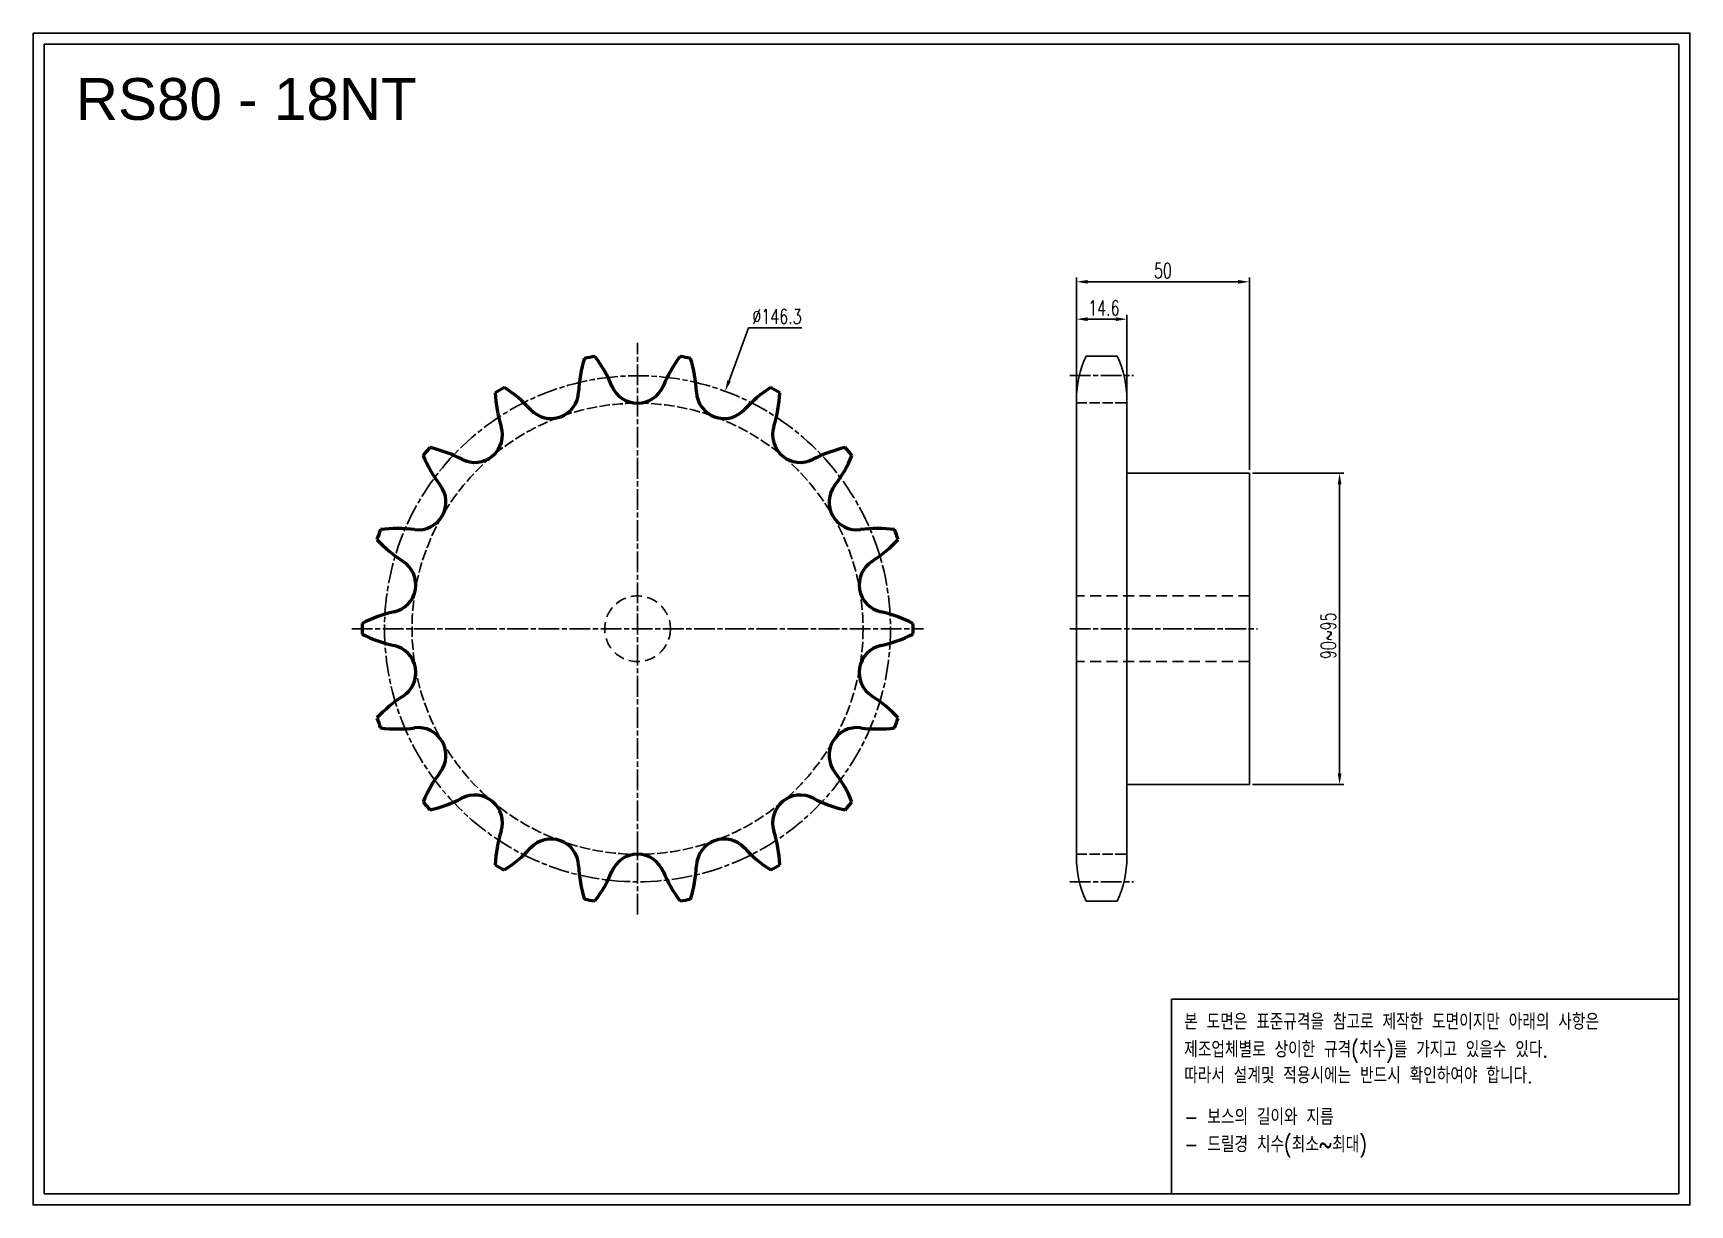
# Model space of a CAD drawing. Header units: millimetres. Extents: x -63991 to -63512, y 15712 to 16051.
import ezdxf

# ---------------------------------------------------------------- set-up
doc = ezdxf.new("R2010")
doc.units = ezdxf.units.MM
for name, pattern in [('AM_ISO02W050', [7.5, 6, -1.5]), ('AM_ISO02W050x2', [3.75, 3, -0.75]), ('AM_ISO08W050', [18, 12, -1.5, 3, -1.5]), ('AM_ISO08W050x2', [9, 6, -0.75, 1.5, -0.75]), ('HIDDEN', [9.525, 6.35, -3.175])]:
    doc.linetypes.add(name, pattern=pattern)
for name, color, linetype, lineweight in [('AM_0N', 7, 'Continuous', 50), ('AM_3N', 6, 'AM_ISO02W050', 25), ('AM_7', 4, 'AM_ISO08W050', 25), ('AM_7N', 4, 'AM_ISO08W050', 25)]:
    doc.layers.add(name, color=color, linetype=linetype, lineweight=lineweight)
doc.layers.add('HL', color=2, linetype='HIDDEN')
doc.layers.add('S-DIM', color=7, linetype='Continuous')
doc.styles.add('HAN', font='ROMANS.shx', dxfattribs={"width": 0.7, "bigfont": 'whgtxt.shx'})
doc.styles.add('HSG', font='SIMPLEX.shx', dxfattribs={"width": 0.7, "bigfont": 'HSG.shx'})
doc.styles.get("Standard").update_dxf_attribs({"font": 'arial.ttf'})
doc.dimstyles.new('APP8', dxfattribs={"dimscale": 1.8, "dimtxt": 2.4, "dimasz": 1.8, "dimexe": 0.7, "dimexo": 0.5, "dimgap": 0.6, "dimtad": 1, "dimtoh": 1, "dimdec": 1, "dimrnd": 0.01, "dimzin": 9, "dimdsep": 46, "dimtxsty": 'HSG', "dimcen": 0, "dimclrd": 1, "dimclre": 1, "dimclrt": 256, "dimazin": 2, "dimtp": 1, "dimtm": 1, "dimtfac": 0.5, "dimtdec": 1, "dimtofl": 0, "dimtmove": 0, "dimatfit": 3, "dimfxl": 0, "dimtvp": 1, "dimtolj": 2, "dimlwd": -1, "dimlwe": -1, "dimarcsym": 0})

# ---------------------------------------------------------------- blocks, each defined once
blk = doc.blocks.new('*D1')
at = {"layer": 'Defpoints', "color": 0, "transparency": 16777216}
for p in [(-63639.4, 15923.59), (-63639.4, 15833.59), (-63613.31, 15833.59)]:
    blk.add_point(p, dxfattribs=at)
at = {"layer": 'S-DIM', "color": 1, "transparency": 16777216}
for p, q in [((-63638.5, 15923.59), (-63612.05, 15923.59)), ((-63613.31, 15920.35), (-63613.31, 15836.83)), ((-63638.5, 15833.59), (-63612.05, 15833.59))]:
    blk.add_line(p, q, dxfattribs=at)
for points in [[(-63613.85, 15920.35), (-63612.77, 15920.35), (-63613.31, 15923.59)], [(-63613.85, 15836.83), (-63612.77, 15836.83), (-63613.31, 15833.59)]]:
    blk.add_solid(points, dxfattribs=at)
at = {"layer": 'S-DIM', "transparency": 16777216, "insert": (-63616.55, 15876.55), "char_height": 4.32, "attachment_point": 5, "rotation": 90, "style": 'HSG'}
blk.add_mtext('\\A2;90~95', dxfattribs=at)
blk = doc.blocks.new('*D2')
at = {"layer": 'Defpoints', "color": 0, "transparency": 16777216}
for p in [(-63674.8, 15968.07), (-63689.4, 15943.87), (-63674.8, 15943.87)]:
    blk.add_point(p, dxfattribs=at)
at = {"layer": 'S-DIM', "color": 1, "transparency": 16777216}
for p, q in [((-63689.4, 15944.77), (-63689.4, 15969.33)), ((-63686.16, 15968.07), (-63678.04, 15968.07)), ((-63674.8, 15944.77), (-63674.8, 15969.33))]:
    blk.add_line(p, q, dxfattribs=at)
for points in [[(-63686.16, 15968.61), (-63686.16, 15967.53), (-63689.4, 15968.07)], [(-63678.04, 15968.61), (-63678.04, 15967.53), (-63674.8, 15968.07)]]:
    blk.add_solid(points, dxfattribs=at)
at = {"layer": 'S-DIM', "transparency": 16777216, "insert": (-63681.47, 15971.31), "char_height": 4.32, "attachment_point": 5, "style": 'HSG'}
blk.add_mtext('\\A2;14.6', dxfattribs=at)
blk = doc.blocks.new('*D3')
at = {"layer": 'Defpoints', "color": 0, "transparency": 16777216}
for p in [(-63639.4, 15978.87), (-63689.4, 15943.87), (-63639.4, 15923.59)]:
    blk.add_point(p, dxfattribs=at)
at = {"layer": 'S-DIM', "color": 1, "transparency": 16777216}
for p, q in [((-63689.4, 15944.77), (-63689.4, 15980.13)), ((-63639.4, 15924.49), (-63639.4, 15980.13)), ((-63686.16, 15978.87), (-63642.64, 15978.87))]:
    blk.add_line(p, q, dxfattribs=at)
for points in [[(-63686.16, 15979.41), (-63686.16, 15978.33), (-63689.4, 15978.87)], [(-63642.64, 15979.41), (-63642.64, 15978.33), (-63639.4, 15978.87)]]:
    blk.add_solid(points, dxfattribs=at)
at = {"layer": 'S-DIM', "transparency": 16777216, "insert": (-63664.4, 15982.11), "char_height": 4.32, "attachment_point": 5, "style": 'HSG'}
blk.add_mtext('\\A2;50', dxfattribs=at)
blk = doc.blocks.new('*D4')
at = {"layer": 'Defpoints', "color": 0, "transparency": 16777216}
for p in [(-63790.97, 15947.2), (-63841.62, 15809.98)]:
    blk.add_point(p, dxfattribs=at)
at = {"layer": 'S-DIM', "color": 1, "transparency": 16777216}
for p, q in [((-63784.17, 15965.61), (-63789.84, 15950.24)), ((-63768.83, 15965.61), (-63784.17, 15965.61))]:
    blk.add_line(p, q, dxfattribs=at)
blk.add_solid([(-63790.35, 15950.43), (-63789.34, 15950.05), (-63790.97, 15947.2)], dxfattribs=at)
at = {"layer": 'S-DIM', "transparency": 16777216, "insert": (-63775.96, 15968.85), "char_height": 4.32, "attachment_point": 5, "style": 'HSG'}
blk.add_mtext('\\A2;∅146.3', dxfattribs=at)
blk = doc.blocks.new('notice1')
at = {"color": 4}
blk.add_lwpolyline([(-22142.12, 1735.9), (-22053.8, 1735.9), (-22053.8, 1702.07), (-22142.12, 1702.07)], close=True, dxfattribs=at)
at = {"color": 4, "style": 'HAN', "width": 0.8}
for s, p in [('본 도면은 표준규격을 참고로 제작한 도면이지만 아래의 사항은', (-22139.9, 1730.62)), ('제조업체별로 상이한 규격(치수)를 가지고 있을수 있다.', (-22139.9, 1725.78)), ('따라서 설계및 적용시에는 반드시 확인하여야 합니다.', (-22139.9, 1721.28)), ('- 보스의 길이와 지름', (-22139.9, 1714.03)), ('- 드릴경 치수(최소~최대)', (-22139.9, 1709.27))]:
    blk.add_text(s, height=2.7949, dxfattribs=at).set_placement(p)

msp = doc.modelspace()

# ---------------------------------------------------------------- linework, layer by layer
for p, q in [((-63686.6, 15957.41), (-63677.6, 15957.41)), ((-63689.4, 15944.71), (-63689.4, 15812.55)), ((-63674.8, 15944.71), (-63674.8, 15812.55)), ((-63674.8, 15923.59), (-63639.4, 15923.59)), ((-63639.4, 15923.59), (-63639.4, 15833.59)), ((-63639.4, 15833.59), (-63674.8, 15833.59)), ((-63686.6, 15799.85), (-63677.6, 15799.85))]:
    msp.add_line(p, q)
for points in [[(-63991.04, 16050.75), (-63512.04, 16050.75), (-63512.04, 15712.06), (-63991.04, 15712.06)], [(-63987.81, 16047.52), (-63515.26, 16047.52), (-63515.26, 15715.29), (-63987.81, 15715.29)]]:
    msp.add_lwpolyline(points, close=True)
for centre, start, end in [((-63659.2, 15944.71), 155.132, 180), ((-63705, 15944.71), 0, 24.868), ((-63659.2, 15812.55), 180, 204.868), ((-63705, 15812.55), 335.132, 0)]:
    msp.add_arc(centre, 30.2, start, end)
at = {"layer": 'AM_0N'}
for centre, radius, start, end in [((-63795.25, 15945.38), 38.11, 162.6462, 177.5), ((-63816.29, 15878.59), 79.65, 98.9018, 101.0982), ((-63858.91, 15934.15), 38.11, 22.5, 37.3538), ((-63773.67, 15934.15), 38.11, 142.6462, 157.5), ((-63816.29, 15878.59), 79.65, 78.9018, 81.0982), ((-63837.34, 15945.38), 38.11, 2.5, 17.3538), ((-63816.29, 15878.59), 79.65, 118.9018, 121.0982), ((-63819.36, 15948.55), 38.11, 182.6462, 197.5), ((-63875.35, 15916.22), 38.11, 42.5, 57.3538), ((-63841.33, 15947.39), 8.02, 222.5, 357.5), ((-63816.29, 15951.81), 8.02, 202.5, 337.5), ((-63791.25, 15947.39), 8.02, 182.5, 317.5), ((-63757.24, 15916.22), 38.11, 122.6462, 137.5), ((-63816.29, 15878.59), 79.65, 58.9018, 61.0982), ((-63813.23, 15948.55), 38.11, 342.5, 357.3538), ((-63863.36, 15934.68), 8.02, 242.5, 17.5), ((-63769.23, 15934.68), 8.02, 162.5, 297.5), ((-63816.29, 15878.59), 79.65, 138.9018, 141.0982), ((-63843.1, 15943.28), 38.11, 202.6462, 217.5), ((-63884.66, 15893.76), 38.11, 62.5, 77.3538), ((-63747.93, 15893.76), 38.11, 102.6462, 117.5), ((-63789.48, 15943.28), 38.11, 322.5, 337.3538), ((-63816.29, 15878.59), 79.65, 38.9018, 41.0982), ((-63879.7, 15915.2), 8.02, 262.5, 37.5), ((-63752.89, 15915.2), 8.02, 142.5, 277.5), ((-63816.29, 15878.59), 79.65, 158.9018, 161.0982), ((-63863.61, 15930.21), 38.11, 222.6462, 237.5), ((-63885.72, 15869.46), 38.11, 82.5, 97.3538), ((-63746.86, 15869.46), 38.11, 82.6462, 97.5), ((-63768.98, 15930.21), 38.11, 302.5, 317.3538), ((-63816.29, 15878.59), 79.65, 18.9018, 21.0982), ((-63888.4, 15891.3), 8.02, 282.5, 57.5), ((-63744.19, 15891.3), 8.02, 122.5, 257.5), ((-63816.29, 15878.59), 79.65, 178.9018, 181.0982), ((-63878.41, 15846.27), 38.11, 102.5, 117.3538), ((-63754.17, 15846.27), 38.11, 62.6462, 77.5), ((-63816.29, 15878.59), 79.65, 358.9018, 1.0982), ((-63878.41, 15910.91), 38.11, 242.6462, 257.5), ((-63754.17, 15910.91), 38.11, 282.5, 297.3538), ((-63888.4, 15865.88), 8.02, 302.5, 77.5), ((-63744.19, 15865.88), 8.02, 102.5, 237.5), ((-63863.61, 15826.97), 38.11, 122.5, 137.3538), ((-63768.98, 15826.97), 38.11, 42.6462, 57.5), ((-63816.29, 15878.59), 79.65, 198.9018, 201.0982), ((-63816.29, 15878.59), 79.65, 338.9018, 341.0982), ((-63885.72, 15887.72), 38.11, 262.6462, 277.5), ((-63879.7, 15841.98), 8.02, 322.5, 97.5), ((-63752.89, 15841.98), 8.02, 82.5, 217.5), ((-63746.86, 15887.72), 38.11, 262.5, 277.3538), ((-63843.1, 15813.9), 38.11, 142.5, 157.3538), ((-63789.48, 15813.9), 38.11, 22.6462, 37.5), ((-63816.29, 15878.59), 79.65, 218.9018, 221.0982), ((-63884.66, 15863.42), 38.11, 282.6462, 297.5), ((-63863.36, 15822.5), 8.02, 342.5, 117.5), ((-63769.23, 15822.5), 8.02, 62.5, 197.5), ((-63747.93, 15863.42), 38.11, 242.5, 257.3538), ((-63816.29, 15878.59), 79.65, 318.9018, 321.0982), ((-63819.36, 15808.63), 38.11, 162.5, 177.3538), ((-63841.33, 15809.79), 8.02, 2.5, 137.5), ((-63791.25, 15809.79), 8.02, 42.5, 177.5), ((-63813.23, 15808.63), 38.11, 2.6462, 17.5), ((-63875.35, 15840.96), 38.11, 302.6462, 317.5), ((-63816.29, 15805.37), 8.02, 22.5, 157.5), ((-63757.24, 15840.96), 38.11, 222.5, 237.3538), ((-63816.29, 15878.59), 79.65, 238.9018, 241.0982), ((-63795.25, 15811.8), 38.11, 182.5, 197.3538), ((-63858.91, 15823.03), 38.11, 322.6462, 337.5), ((-63773.67, 15823.03), 38.11, 202.5, 217.3538), ((-63837.34, 15811.8), 38.11, 342.6462, 357.5), ((-63816.29, 15878.59), 79.65, 298.9018, 301.0982), ((-63816.29, 15878.59), 79.65, 258.9018, 261.0982), ((-63816.29, 15878.59), 79.65, 278.9018, 281.0982)]:
    msp.add_arc(centre, radius, start, end, dxfattribs=at)
at = {"layer": 'AM_3N', "linetype": 'AM_ISO02W050x2'}
for p, q in [((-63689.4, 15943.87), (-63674.8, 15943.87)), ((-63689.4, 15813.39), (-63674.8, 15813.39))]:
    msp.add_line(p, q, dxfattribs=at)
msp.add_circle((-63816.29, 15878.59), 65.2, dxfattribs=at)
at = {"layer": 'AM_7', "linetype": 'AM_ISO08W050x2'}
for p, q in [((-63691.35, 15951.81), (-63672.86, 15951.81)), ((-63691.35, 15878.59), (-63637.09, 15878.59)), ((-63691.35, 15805.45), (-63672.86, 15805.45))]:
    msp.add_line(p, q, dxfattribs=at)
msp.add_circle((-63816.29, 15878.59), 73.14, dxfattribs=at)
at = {"layer": 'AM_7N', "linetype": 'AM_ISO08W050x2'}
for p, q in [((-63816.29, 15795.95), (-63816.29, 15961.24)), ((-63898.94, 15878.59), (-63733.65, 15878.59))]:
    msp.add_line(p, q, dxfattribs=at)
at = {"layer": 'HL', "linetype": 'HIDDEN', "ltscale": 0.5}
for p, q in [((-63639.4, 15888.13), (-63689.4, 15888.13)), ((-63639.4, 15869.13), (-63689.4, 15869.13))]:
    msp.add_line(p, q, dxfattribs=at)
msp.add_circle((-63816.29, 15878.59), 9.5, dxfattribs=at)

# ---------------------------------------------------------------- block references
at = {"xscale": 1.66053888, "yscale": 1.66053888, "zscale": 1.66053888}
msp.add_blockref('notice1', (-26894.08, 12888.94), dxfattribs=at)

# ---------------------------------------------------------------- texts
msp.add_text('RS80 - 18NT', height=12.096).set_placement((-63978.7, 16025.67))

# ---------------------------------------------------------------- dimensions: what is measured, and where the dimension line sits
at = {"layer": 'S-DIM'}
dim = msp.add_linear_dim(base=(-63639.4, 15978.87), p1=(-63689.4, 15943.87), p2=(-63639.4, 15923.59), dimstyle='APP8', dxfattribs=at)
dim.commit()
dim.dimension.update_dxf_attribs({"geometry": '*D3', "text_midpoint": (-63664.4, 15982.11)})
dim = msp.add_diameter_dim_2p(p1=(-63841.62, 15809.98), p2=(-63790.97, 15947.2), dimstyle='APP8', dxfattribs=at)
dim.commit()
dim.dimension.update_dxf_attribs({"geometry": '*D4', "text_midpoint": (-63775.96, 15965.61), "dimtype": 131})
dim = msp.add_linear_dim(base=(-63674.8, 15968.07), p1=(-63689.4, 15943.87), p2=(-63674.8, 15943.87), dimstyle='APP8', dxfattribs=at)
dim.commit()
dim.dimension.update_dxf_attribs({"geometry": '*D2', "text_midpoint": (-63681.47, 15968.07), "dimtype": 128})
dim = msp.add_linear_dim(base=(-63613.31, 15833.59), p1=(-63639.4, 15923.59), p2=(-63639.4, 15833.59), angle=90, text='<>~95', dimstyle='APP8', dxfattribs=at)
dim.commit()
dim.dimension.update_dxf_attribs({"geometry": '*D1', "text_midpoint": (-63613.31, 15876.55), "dimtype": 128})

doc.saveas('drawing.dxf')
